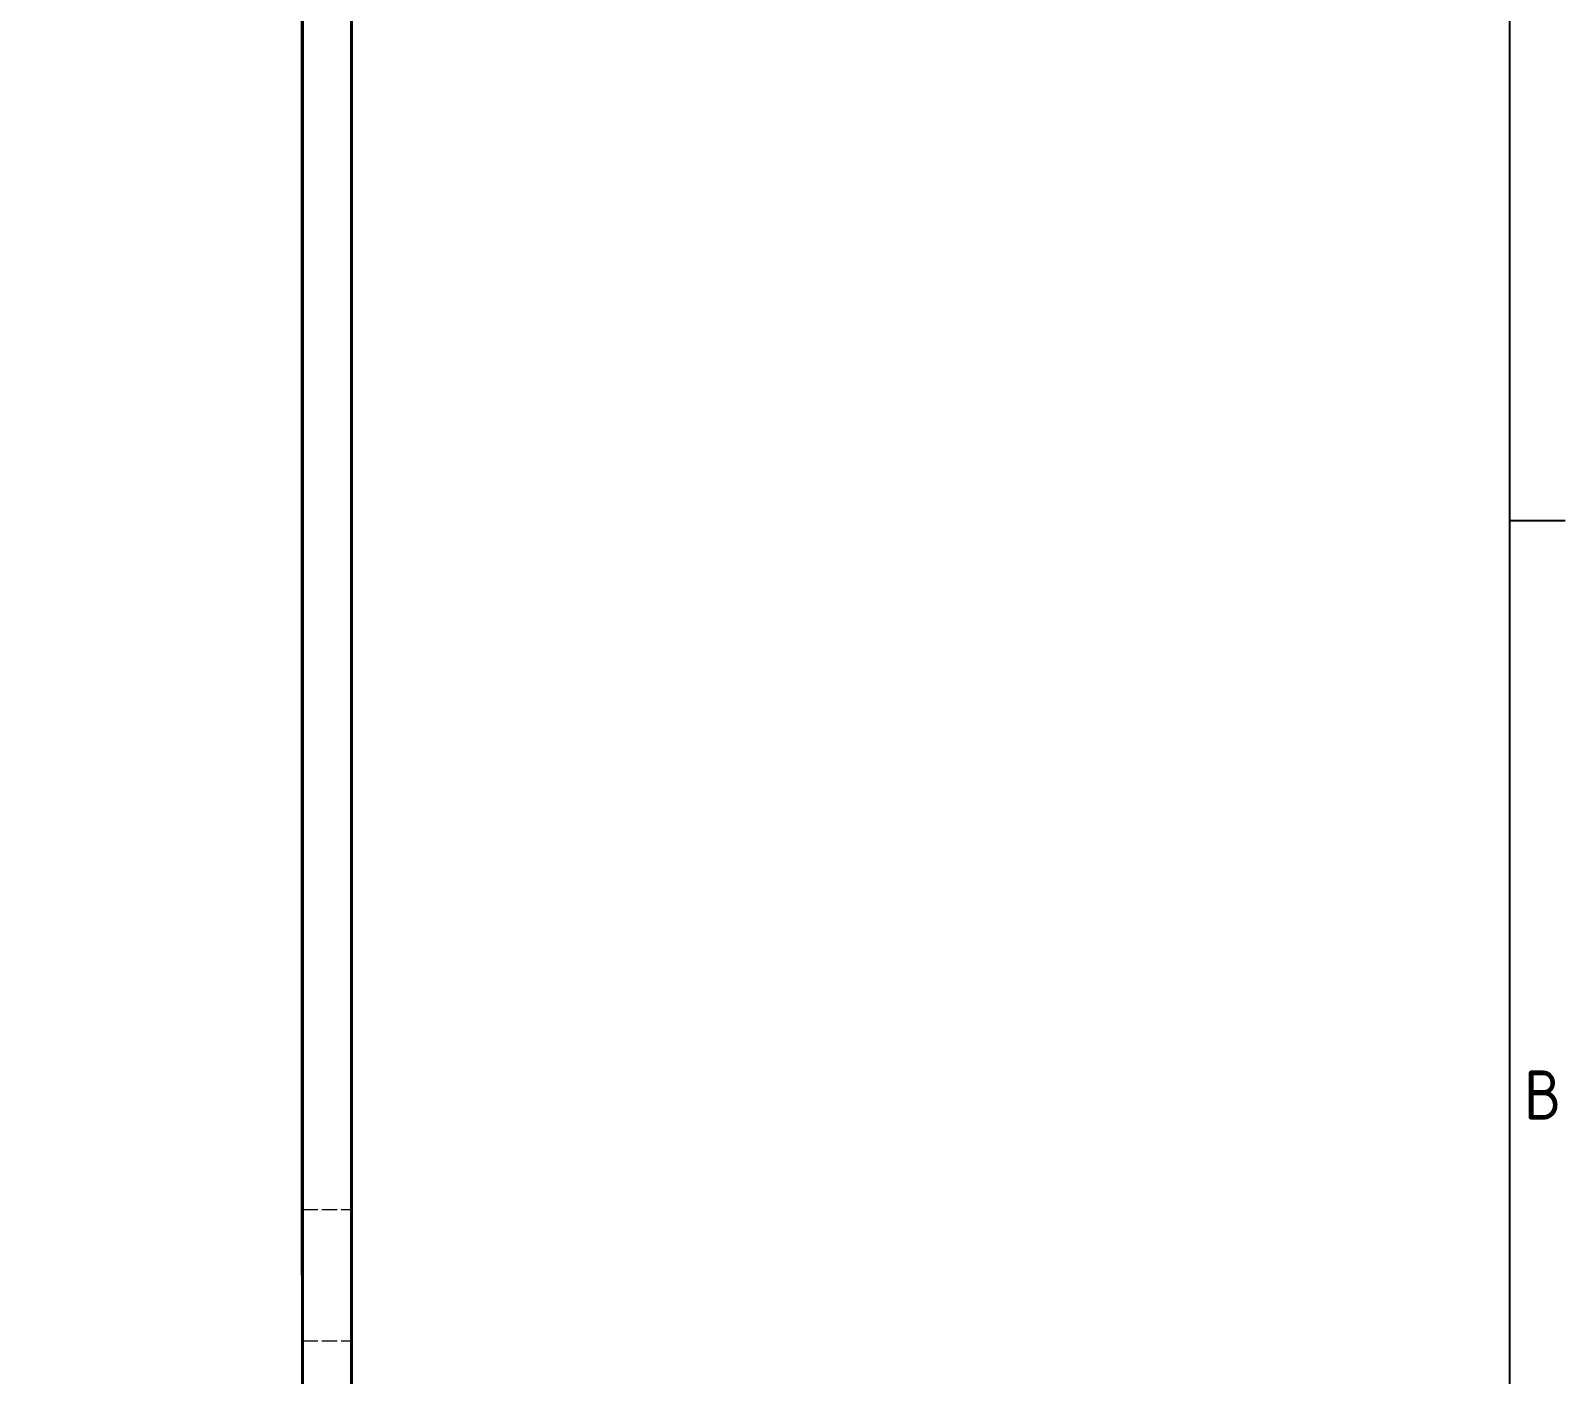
# Model space of a CAD drawing. Header units: millimetres. Extents: x 0 to 297, y 0 to 210.
# Drawn here: x 246.91 to 293.7, y 43.97 to 84.94 of the extents above; entities that cross this region are included whole.
import ezdxf

# ---------------------------------------------------------------- set-up
doc = ezdxf.new("R2010")
doc.units = ezdxf.units.MM
doc.header["$LTSCALE"] = 0.5
doc.linetypes.add('DASHED', pattern=[0.2067, 0.1654, -0.0413])
doc.layers.get('0').update_dxf_attribs({"color": 3, "lineweight": 25})
for name, color, linetype, lineweight in [('가려진 것(ISO)', 2, 'DASHED', 18), ('가려진 좁은 것(ISO)', 2, 'DASHED', 18), ('가시적인 것(ISO)', 3, 'Continuous', 40), ('경계(ISO)', 7, 'Continuous', 25)]:
    doc.layers.add(name, color=color, linetype=linetype, lineweight=lineweight)
doc.styles.add('문자 텍스트_M2B', font='isocp.shx')

# ---------------------------------------------------------------- blocks, each defined once
blk = doc.blocks.new('경계 Default Border')
at = {"layer": '경계(ISO)'}
blk.add_line((584, 140), (587.4, 140), dxfattribs=at)
at = {"layer": '경계(ISO)', "flags": 128}
blk.add_lwpolyline([(10, 10), (10, 410), (584, 410), (584, 10), (10, 10)], dxfattribs=at)
at = {"layer": '경계(ISO)', "color": 2, "insert": (584.878, 103.471), "char_height": 3, "attachment_point": 7, "style": '문자 텍스트_M2B'}
blk.add_mtext('B', dxfattribs=at)

msp = doc.modelspace()

# ---------------------------------------------------------------- linework, layer by layer
at = {"layer": '가려진 것(ISO)', "ltscale": 0.037994}
for p, q in [((255.2035, 84.1881), (255.1935, 84.1881)), ((255.2035, 84.18), (255.1935, 84.18)), ((255.2035, 84.1355), (255.1935, 84.1355)), ((255.2035, 84.1111), (255.1935, 84.1111)), ((255.2035, 83.9653), (255.1935, 83.9653)), ((255.2035, 83.9004), (255.1935, 83.9004)), ((255.2035, 83.8923), (255.1935, 83.8923)), ((255.2035, 83.8802), (255.1935, 83.8802)), ((255.2035, 83.8498), (255.1935, 83.8498)), ((255.2035, 83.8397), (255.1935, 83.8397)), ((255.2035, 83.7951), (255.1935, 83.7951)), ((255.2035, 83.7748), (255.1935, 83.7748)), ((255.2035, 83.71), (255.1935, 83.71)), ((255.2035, 83.6168), (255.1935, 83.6168)), ((255.2035, 83.5641), (255.1935, 83.5641)), ((255.2035, 83.4851), (255.1935, 83.4851)), ((255.2035, 83.3332), (255.1935, 83.3332)), ((255.2035, 83.2278), (255.1935, 83.2278)), ((255.2035, 83.1549), (255.1935, 83.1549)), ((255.2035, 83.0718), (255.1935, 83.0718)), ((255.2035, 83.0394), (255.1935, 83.0394)), ((255.2035, 82.8936), (255.1935, 82.8936)), ((255.2035, 82.8591), (255.1935, 82.8591)), ((255.2035, 82.851), (255.1935, 82.851)), ((255.2035, 82.6869), (255.1935, 82.6869)), ((255.2035, 82.618), (255.1935, 82.618)), ((255.2035, 82.6018), (255.1935, 82.6018)), ((255.2035, 82.3344), (255.1935, 82.3344)), ((255.2035, 82.1966), (255.1935, 82.1966)), ((255.2035, 82.1399), (255.1935, 82.1399)), ((255.2035, 82.0629), (255.1935, 82.0629)), ((255.2035, 82.0386), (255.1935, 82.0386)), ((255.2035, 82.0123), (255.1935, 82.0123)), ((255.2035, 81.9556), (255.1935, 81.9556)), ((255.2035, 81.9373), (255.1935, 81.9373)), ((255.2035, 81.9312), (255.1935, 81.9312)), ((255.2035, 81.8907), (255.1935, 81.8907)), ((255.2035, 81.8745), (255.1935, 81.8745)), ((255.2035, 81.8705), (255.1935, 81.8705)), ((255.2035, 81.8016), (255.1935, 81.8016)), ((255.2035, 81.7205), (255.1935, 81.7205)), ((255.2035, 81.6881), (255.1935, 81.6881)), ((255.2035, 81.6355), (255.1935, 81.6355)), ((255.2035, 81.5868), (255.1935, 81.5868)), ((255.2035, 81.5828), (255.1935, 81.5828)), ((255.2035, 81.4085), (255.1935, 81.4085)), ((255.2035, 81.3883), (255.1935, 81.3883)), ((255.2035, 81.3113), (255.1935, 81.3113)), ((255.2035, 81.2627), (255.1935, 81.2627)), ((255.2035, 81.0601), (255.1935, 81.0601)), ((255.2035, 80.9791), (255.1935, 80.9791)), ((255.1935, 80.2881), (255.1835, 80.2881)), ((255.1935, 80.2381), (255.1835, 80.2381)), ((255.1935, 79.7381), (255.1835, 79.7381)), ((255.1935, 79.6881), (255.1835, 79.6881)), ((255.2035, 78.4381), (255.1935, 78.4381)), ((255.2035, 78.3936), (255.1935, 78.3936)), ((255.2035, 78.3692), (255.1935, 78.3692)), ((255.2035, 78.2234), (255.1935, 78.2234)), ((255.2035, 78.1504), (255.1935, 78.1504)), ((255.2035, 78.1059), (255.1935, 78.1059)), ((255.2035, 78.0978), (255.1935, 78.0978)), ((255.2035, 78.0532), (255.1935, 78.0532)), ((255.2035, 78.0471), (255.1935, 78.0471)), ((255.2035, 78.0329), (255.1935, 78.0329)), ((255.2035, 77.8222), (255.1935, 77.8222)), ((255.2035, 77.413), (255.1935, 77.413)), ((255.2035, 77.3927), (255.1935, 77.3927)), ((255.2035, 77.1517), (255.1935, 77.1517)), ((255.2035, 77.1172), (255.1935, 77.1172)), ((255.2035, 77.097), (255.1935, 77.097)), ((255.2035, 77.0017), (255.1935, 77.0017)), ((255.2035, 76.9881), (255.1935, 76.9881)), ((255.2035, 76.8761), (255.1935, 76.8761)), ((255.2035, 76.8599), (255.1935, 76.8599)), ((255.2035, 76.6842), (255.1935, 76.6842)), ((255.2035, 76.5925), (255.1935, 76.5925)), ((255.2035, 76.5824), (255.1935, 76.5824)), ((255.2035, 76.398), (255.1935, 76.398)), ((255.2035, 76.3474), (255.1935, 76.3474)), ((255.2035, 76.2137), (255.1935, 76.2137)), ((255.2035, 76.1893), (255.1935, 76.1893)), ((255.2035, 76.1812), (255.1935, 76.1812)), ((255.2035, 76.1326), (255.1935, 76.1326)), ((255.2035, 76.0941), (255.1935, 76.0941)), ((255.2035, 76.0597), (255.1935, 76.0597)), ((255.2035, 75.8936), (255.1935, 75.8936)), ((255.2035, 75.8449), (255.1935, 75.8449)), ((255.1935, 74.2881), (255.1835, 74.2881)), ((255.1935, 74.2381), (255.1835, 74.2381)), ((255.1935, 73.9881), (255.1835, 73.9881)), ((255.2035, 68.9804), (255.1935, 68.9804)), ((255.2035, 68.9099), (255.1935, 68.9099)), ((255.2035, 68.9002), (255.1935, 68.9002)), ((255.2035, 68.8662), (255.1935, 68.8662)), ((255.2035, 68.8564), (255.1935, 68.8564)), ((255.2035, 68.8467), (255.1935, 68.8467)), ((255.2035, 68.73), (255.1935, 68.73)), ((255.2035, 68.6425), (255.1935, 68.6425)), ((255.2035, 68.5647), (255.1935, 68.5647)), ((255.2035, 68.5623), (255.1935, 68.5623)), ((255.2035, 68.555), (255.1935, 68.555)), ((255.2035, 68.5015), (255.1935, 68.5015)), ((255.2035, 68.4942), (255.1935, 68.4942)), ((255.2035, 68.4918), (255.1935, 68.4918)), ((255.2035, 68.4723), (255.1935, 68.4723)), ((255.2035, 68.4383), (255.1935, 68.4383)), ((255.2035, 68.3021), (255.1935, 68.3021)), ((255.2035, 68.1636), (255.1935, 68.1636)), ((255.2035, 68.1611), (255.1935, 68.1611)), ((255.2035, 68.1514), (255.1935, 68.1514)), ((255.2035, 68.149), (255.1935, 68.149)), ((255.2035, 68.0979), (255.1935, 68.0979)), ((255.2035, 68.0858), (255.1935, 68.0858)), ((255.2035, 68.0493), (255.1935, 68.0493)), ((255.2035, 68.008), (255.1935, 68.008)), ((255.2035, 68.0031), (255.1935, 68.0031)), ((255.2035, 67.9958), (255.1935, 67.9958)), ((255.2035, 67.9885), (255.1935, 67.9885)), ((255.2035, 67.9764), (255.1935, 67.9764)), ((255.2035, 67.8621), (255.1935, 67.8621)), ((255.2035, 67.85), (255.1935, 67.85)), ((255.2035, 67.8354), (255.1935, 67.8354)), ((255.2035, 67.8329), (255.1935, 67.8329)), ((255.2035, 67.8208), (255.1935, 67.8208)), ((255.2035, 67.8184), (255.1935, 67.8184)), ((255.2035, 67.8159), (255.1935, 67.8159)), ((255.2035, 67.8135), (255.1935, 67.8135)), ((255.2035, 67.8013), (255.1935, 67.8013)), ((255.2035, 67.7722), (255.1935, 67.7722)), ((255.2035, 67.7624), (255.1935, 67.7624)), ((255.2035, 67.7284), (255.1935, 67.7284)), ((255.2035, 67.7235), (255.1935, 67.7235)), ((255.2035, 67.7114), (255.1935, 67.7114)), ((255.2035, 67.709), (255.1935, 67.709)), ((255.2035, 67.6944), (255.1935, 67.6944)), ((255.2035, 67.6919), (255.1935, 67.6919)), ((255.2035, 67.6701), (255.1935, 67.6701)), ((255.2035, 67.6628), (255.1935, 67.6628)), ((255.2035, 67.6336), (255.1935, 67.6336)), ((255.2035, 67.5825), (255.1935, 67.5825)), ((255.2035, 67.5509), (255.1935, 67.5509)), ((255.2035, 67.5461), (255.1935, 67.5461)), ((255.2035, 67.5218), (255.1935, 67.5218)), ((255.2035, 67.5072), (255.1935, 67.5072)), ((255.2035, 67.4658), (255.1935, 67.4658)), ((255.2035, 67.444), (255.1935, 67.444)), ((255.2035, 67.3735), (255.1935, 67.3735)), ((255.2035, 67.3564), (255.1935, 67.3564)), ((255.2035, 67.3419), (255.1935, 67.3419)), ((255.2035, 67.3273), (255.1935, 67.3273)), ((255.2035, 67.3151), (255.1935, 67.3151)), ((255.2035, 67.3005), (255.1935, 67.3005)), ((255.2035, 67.2422), (255.1935, 67.2422)), ((255.2035, 67.2349), (255.1935, 67.2349)), ((255.2035, 67.2227), (255.1935, 67.2227)), ((255.2035, 67.1522), (255.1935, 67.1522)), ((255.2035, 67.0453), (255.1935, 67.0453)), ((255.2035, 67.0404), (255.1935, 67.0404)), ((255.2035, 67.0258), (255.1935, 67.0258)), ((255.2035, 67.0064), (255.1935, 67.0064)), ((255.2035, 66.9772), (255.1935, 66.9772)), ((255.2035, 66.9334), (255.1935, 66.9334)), ((255.2035, 66.7632), (255.1935, 66.7632)), ((255.2035, 66.6952), (255.1935, 66.6952)), ((255.2035, 66.6855), (255.1935, 66.6855)), ((255.2035, 66.4569), (255.1935, 66.4569)), ((255.2035, 66.4326), (255.1935, 66.4326)), ((255.2035, 66.4205), (255.1935, 66.4205)), ((255.2035, 66.4156), (255.1935, 66.4156)), ((255.2035, 66.4083), (255.1935, 66.4083)), ((255.2035, 66.401), (255.1935, 66.401)), ((255.2035, 66.3986), (255.1935, 66.3986)), ((255.2035, 66.3937), (255.1935, 66.3937)), ((255.2035, 66.3791), (255.1935, 66.3791)), ((255.2035, 66.3135), (255.1935, 66.3135)), ((255.2035, 66.2722), (255.1935, 66.2722)), ((255.2035, 66.2673), (255.1935, 66.2673)), ((255.2035, 66.2357), (255.1935, 66.2357)), ((255.2035, 66.2308), (255.1935, 66.2308)), ((255.2035, 66.226), (255.1935, 66.226)), ((255.2035, 66.2187), (255.1935, 66.2187)), ((255.2035, 66.2017), (255.1935, 66.2017)), ((255.2035, 66.1944), (255.1935, 66.1944)), ((255.2035, 66.153), (255.1935, 66.153)), ((255.2035, 66.1457), (255.1935, 66.1457)), ((255.2035, 66.1433), (255.1935, 66.1433)), ((255.2035, 66.1336), (255.1935, 66.1336)), ((255.2035, 66.1312), (255.1935, 66.1312)), ((255.2035, 66.1287), (255.1935, 66.1287)), ((255.2035, 66.1263), (255.1935, 66.1263)), ((255.2035, 66.1117), (255.1935, 66.1117)), ((255.2035, 66.1093), (255.1935, 66.1093)), ((255.2035, 66.0947), (255.1935, 66.0947)), ((255.2035, 66.085), (255.1935, 66.085)), ((255.2035, 66.0752), (255.1935, 66.0752)), ((255.2035, 66.0461), (255.1935, 66.0461)), ((255.2035, 65.9974), (255.1935, 65.9974)), ((255.2035, 65.9853), (255.1935, 65.9853)), ((255.2035, 65.9829), (255.1935, 65.9829)), ((255.2035, 65.9731), (255.1935, 65.9731)), ((255.2035, 65.961), (255.1935, 65.961)), ((255.2035, 65.9585), (255.1935, 65.9585)), ((255.2035, 65.9537), (255.1935, 65.9537)), ((255.2035, 65.8929), (255.1935, 65.8929)), ((255.2035, 65.8856), (255.1935, 65.8856)), ((255.2035, 65.854), (255.1935, 65.854)), ((255.2035, 65.8467), (255.1935, 65.8467)), ((255.2035, 65.803), (255.1935, 65.803)), ((255.2035, 65.7957), (255.1935, 65.7957)), ((255.2035, 65.7932), (255.1935, 65.7932)), ((255.2035, 65.7884), (255.1935, 65.7884)), ((255.2035, 65.7835), (255.1935, 65.7835)), ((255.2035, 65.5112), (255.1935, 65.5112)), ((255.2035, 65.4869), (255.1935, 65.4869)), ((255.2035, 65.3945), (255.1935, 65.3945)), ((255.2035, 65.3362), (255.1935, 65.3362)), ((255.2035, 65.1004), (255.1935, 65.1004)), ((255.2035, 65.0931), (255.1935, 65.0931)), ((255.2035, 65.0177), (255.1935, 65.0177)), ((255.2035, 64.9958), (255.1935, 64.9958)), ((255.2035, 62.9881), (255.1935, 62.9881)), ((255.2035, 62.9833), (255.1935, 62.9833)), ((255.2035, 62.9808), (255.1935, 62.9808)), ((255.2035, 62.976), (255.1935, 62.976)), ((255.2035, 62.9346), (255.1935, 62.9346)), ((255.2035, 62.9298), (255.1935, 62.9298)), ((255.2035, 62.9201), (255.1935, 62.9201)), ((255.2035, 62.8034), (255.1935, 62.8034)), ((255.2035, 62.7985), (255.1935, 62.7985)), ((255.2035, 62.6915), (255.1935, 62.6915)), ((255.2035, 62.6478), (255.1935, 62.6478)), ((255.2035, 62.6356), (255.1935, 62.6356)), ((255.2035, 62.6283), (255.1935, 62.6283)), ((255.2035, 62.5675), (255.1935, 62.5675)), ((255.2035, 62.5651), (255.1935, 62.5651)), ((255.2035, 62.5481), (255.1935, 62.5481)), ((255.2035, 62.5432), (255.1935, 62.5432)), ((255.2035, 62.5408), (255.1935, 62.5408)), ((255.2035, 62.5116), (255.1935, 62.5116)), ((255.2035, 62.446), (255.1935, 62.446)), ((255.2035, 62.3755), (255.1935, 62.3755)), ((255.2035, 62.3731), (255.1935, 62.3731)), ((255.2035, 62.2369), (255.1935, 62.2369)), ((255.2035, 62.1713), (255.1935, 62.1713)), ((255.2035, 61.8358), (255.1935, 61.8358)), ((255.2035, 61.8066), (255.1935, 61.8066)), ((255.2035, 61.7847), (255.1935, 61.7847)), ((255.2035, 61.7677), (255.1935, 61.7677)), ((255.2035, 61.7434), (255.1935, 61.7434)), ((255.2035, 61.741), (255.1935, 61.741)), ((255.2035, 61.7191), (255.1935, 61.7191)), ((255.2035, 61.7142), (255.1935, 61.7142)), ((255.2035, 61.6267), (255.1935, 61.6267)), ((255.2035, 61.6194), (255.1935, 61.6194)), ((255.2035, 61.5878), (255.1935, 61.5878)), ((255.2035, 61.5586), (255.1935, 61.5586)), ((255.2035, 61.5343), (255.1935, 61.5343)), ((255.2035, 61.5222), (255.1935, 61.5222)), ((255.2035, 61.5173), (255.1935, 61.5173)), ((255.2035, 61.5051), (255.1935, 61.5051)), ((255.2035, 61.5027), (255.1935, 61.5027)), ((255.2035, 61.4468), (255.1935, 61.4468)), ((255.2035, 61.4395), (255.1935, 61.4395)), ((255.2035, 61.4152), (255.1935, 61.4152)), ((255.2035, 61.3885), (255.1935, 61.3885)), ((255.2035, 61.3812), (255.1935, 61.3812)), ((255.2035, 61.3739), (255.1935, 61.3739)), ((255.2035, 61.3374), (255.1935, 61.3374)), ((255.2035, 61.3082), (255.1935, 61.3082)), ((255.2035, 61.2742), (255.1935, 61.2742)), ((255.2035, 61.2329), (255.1935, 61.2329)), ((255.2035, 61.1186), (255.1935, 61.1186)), ((255.2035, 61.0991), (255.1935, 61.0991)), ((255.2035, 61.0505), (255.1935, 61.0505)), ((255.2035, 60.9508), (255.1935, 60.9508)), ((255.2035, 60.7588), (255.1935, 60.7588)), ((255.2035, 60.506), (255.1935, 60.506)), ((255.2035, 60.4938), (255.1935, 60.4938)), ((255.2035, 60.4671), (255.1935, 60.4671)), ((255.2035, 60.4525), (255.1935, 60.4525)), ((255.2035, 60.3868), (255.1935, 60.3868)), ((255.2035, 60.3722), (255.1935, 60.3722)), ((255.2035, 60.3455), (255.1935, 60.3455)), ((255.2035, 60.292), (255.1935, 60.292)), ((255.2035, 60.275), (255.1935, 60.275)), ((255.2035, 60.2677), (255.1935, 60.2677)), ((255.2035, 60.2264), (255.1935, 60.2264)), ((255.2035, 60.2045), (255.1935, 60.2045)), ((255.2035, 60.1899), (255.1935, 60.1899)), ((255.2035, 60.185), (255.1935, 60.185)), ((255.2035, 60.0416), (255.1935, 60.0416)), ((255.2035, 60.027), (255.1935, 60.027)), ((255.1935, 59.9279), (255.2035, 59.9279)), ((255.2035, 59.9201), (255.1935, 59.9201)), ((255.2035, 59.8568), (255.1935, 59.8568)), ((255.2035, 59.852), (255.1935, 59.852)), ((255.2035, 57.9881), (255.1935, 57.9881)), ((255.2035, 57.9176), (255.1935, 57.9176)), ((255.2035, 57.9079), (255.1935, 57.9079)), ((255.2035, 57.8544), (255.1935, 57.8544)), ((255.2035, 57.7523), (255.1935, 57.7523)), ((255.2035, 57.6502), (255.1935, 57.6502)), ((255.2035, 57.5724), (255.1935, 57.5724)), ((255.2035, 57.5627), (255.1935, 57.5627)), ((255.2035, 57.5092), (255.1935, 57.5092)), ((255.2035, 57.4995), (255.1935, 57.4995)), ((255.2035, 57.446), (255.1935, 57.446)), ((255.2035, 57.4387), (255.1935, 57.4387)), ((255.2035, 57.1688), (255.1935, 57.1688)), ((255.2035, 57.1591), (255.1935, 57.1591)), ((255.2035, 57.1567), (255.1935, 57.1567)), ((255.2035, 57.1056), (255.1935, 57.1056)), ((255.2035, 57.0935), (255.1935, 57.0935)), ((255.2035, 56.9962), (255.1935, 56.9962)), ((255.2035, 56.9841), (255.1935, 56.9841)), ((255.2035, 56.8698), (255.1935, 56.8698)), ((255.2035, 56.8577), (255.1935, 56.8577)), ((255.2035, 56.8431), (255.1935, 56.8431)), ((255.2035, 56.8406), (255.1935, 56.8406)), ((255.2035, 56.8261), (255.1935, 56.8261)), ((255.2035, 56.809), (255.1935, 56.809)), ((255.2035, 56.792), (255.1935, 56.792)), ((255.2035, 56.7701), (255.1935, 56.7701)), ((255.2035, 56.7167), (255.1935, 56.7167)), ((255.2035, 56.6996), (255.1935, 56.6996)), ((255.2035, 56.6778), (255.1935, 56.6778)), ((255.2035, 56.5902), (255.1935, 56.5902)), ((255.2035, 56.5586), (255.1935, 56.5586)), ((255.2035, 56.5538), (255.1935, 56.5538)), ((255.2035, 56.5319), (255.1935, 56.5319)), ((255.2035, 56.4517), (255.1935, 56.4517)), ((255.2035, 56.3641), (255.1935, 56.3641)), ((255.2035, 56.3228), (255.1935, 56.3228)), ((255.2035, 56.3131), (255.1935, 56.3131)), ((255.2035, 56.2304), (255.1935, 56.2304)), ((255.2035, 56.1842), (255.1935, 56.1842)), ((255.2035, 56.1648), (255.1935, 56.1648)), ((255.2035, 56.1551), (255.1935, 56.1551)), ((255.2035, 56.0335), (255.1935, 56.0335)), ((255.2035, 56.0141), (255.1935, 56.0141)), ((255.2035, 55.9727), (255.1935, 55.9727)), ((255.2035, 55.9411), (255.1935, 55.9411)), ((255.2035, 55.7953), (255.1935, 55.7953)), ((255.2035, 55.7709), (255.1935, 55.7709)), ((255.2035, 55.6932), (255.1935, 55.6932)), ((255.2035, 55.681), (255.1935, 55.681)), ((255.2035, 55.4282), (255.1935, 55.4282)), ((255.2035, 55.416), (255.1935, 55.416)), ((255.2035, 55.4063), (255.1935, 55.4063)), ((255.2035, 55.3625), (255.1935, 55.3625)), ((255.2035, 55.2823), (255.1935, 55.2823)), ((255.2035, 55.275), (255.1935, 55.275)), ((255.2035, 55.2385), (255.1935, 55.2385)), ((255.2035, 55.2337), (255.1935, 55.2337)), ((255.2035, 55.2142), (255.1935, 55.2142)), ((255.2035, 55.2094), (255.1935, 55.2094)), ((255.2035, 55.151), (255.1935, 55.151)), ((255.2035, 55.1413), (255.1935, 55.1413)), ((255.2035, 55.1364), (255.1935, 55.1364)), ((255.2035, 55.134), (255.1935, 55.134)), ((255.2035, 55.1194), (255.1935, 55.1194)), ((255.2035, 55.117), (255.1935, 55.117)), ((255.2035, 55.0538), (255.1935, 55.0538)), ((255.2035, 55.0051), (255.1935, 55.0051)), ((255.2035, 54.993), (255.1935, 54.993)), ((255.2035, 54.9906), (255.1935, 54.9906)), ((255.2035, 54.9808), (255.1935, 54.9808)), ((255.2035, 54.9687), (255.1935, 54.9687)), ((255.2035, 54.8739), (255.1935, 54.8739)), ((255.2035, 54.8617), (255.1935, 54.8617)), ((255.2035, 54.8544), (255.1935, 54.8544)), ((255.2035, 54.8107), (255.1935, 54.8107)), ((255.2035, 54.8034), (255.1935, 54.8034)), ((255.2035, 54.8009), (255.1935, 54.8009)), ((255.2035, 54.7961), (255.1935, 54.7961)), ((255.2035, 54.7912), (255.1935, 54.7912)), ((255.2035, 54.0254), (255.1935, 54.0254)), ((255.1935, 52.9042), (255.1835, 52.9042)), ((255.1935, 47.9881), (255.1835, 47.9881))]:
    msp.add_line(p, q, dxfattribs=at)
at = {"layer": '가려진 것(ISO)', "ltscale": 2.968116}
msp.add_line((255.2035, 84.1881), (255.2035, 83.6168), dxfattribs=at)
at = {"layer": '가려진 것(ISO)', "ltscale": 6.328309}
msp.add_line((255.2035, 83.5641), (255.2035, 81.9029), dxfattribs=at)
at = {"layer": '가려진 것(ISO)', "ltscale": 1.126665}
for p, q in [((255.2035, 78.3936), (255.2035, 78.0978)), ((255.2035, 77.413), (255.2035, 77.1172)), ((255.2035, 76.1893), (255.2035, 75.8936))]:
    msp.add_line(p, q, dxfattribs=at)
at = {"layer": '가려진 것(ISO)', "ltscale": 2.608439}
msp.add_line((255.2035, 78.0978), (255.2035, 77.413), dxfattribs=at)
at = {"layer": '가려진 것(ISO)', "ltscale": 0.491663}
msp.add_line((255.2035, 77.1172), (255.2035, 76.9881), dxfattribs=at)
at = {"layer": '가려진 것(ISO)', "ltscale": 1.157536}
msp.add_line((255.2035, 76.9881), (255.2035, 76.6842), dxfattribs=at)
at = {"layer": '가려진 것(ISO)', "ltscale": 1.885149}
msp.add_line((255.2035, 76.6842), (255.2035, 76.1893), dxfattribs=at)
at = {"layer": '가려진 것(ISO)', "ltscale": 0.268471}
msp.add_line((255.2035, 68.9804), (255.2035, 68.9099), dxfattribs=at)
at = {"layer": '가려진 것(ISO)', "ltscale": 15.239217}
msp.add_line((255.2035, 68.8467), (255.2035, 65.8467), dxfattribs=at)
at = {"layer": '가려진 것(ISO)', "ltscale": 2.807745}
msp.add_line((255.2035, 65.7835), (255.2035, 65.1004), dxfattribs=at)
at = {"layer": '가려진 것(ISO)', "ltscale": 1.472413}
msp.add_line((255.2035, 62.9346), (255.2035, 62.5481), dxfattribs=at)
at = {"layer": '가려진 것(ISO)', "ltscale": 3.361674}
msp.add_line((255.2035, 57.9881), (255.2035, 57.1056), dxfattribs=at)
at = {"layer": '가려진 것(ISO)', "ltscale": 1.500196}
msp.add_line((255.2035, 57.0935), (255.2035, 56.6996), dxfattribs=at)
at = {"layer": '가려진 것(ISO)', "ltscale": 6.084434}
msp.add_line((255.2035, 56.4517), (255.2035, 54.8544), dxfattribs=at)
at = {"layer": '가려진 것(ISO)', "ltscale": 2.917142}
msp.add_line((255.2035, 54.7912), (255.2035, 54.0254), dxfattribs=at)
at = {"layer": '가려진 것(ISO)', "ltscale": 5.71399}
for p, q in [((255.1935, 48.9881), (256.6935, 48.9881)), ((255.1935, 44.9881), (256.6935, 44.9881))]:
    msp.add_line(p, q, dxfattribs=at)
at = {"layer": '가려진 것(ISO)', "ltscale": 1.181038}
msp.add_open_spline([(255.2035, 83.6168), (255.2035, 83.6073), (255.2035, 83.5931), (255.2035, 83.5768), (255.2035, 83.5707), (255.2035, 83.5641)], degree=3, knots=[-0.033943359, -0.033943359, -0.033943359, -0.033943359, -0.023533424, -0.023533424, -0.018087602, -0.018087602, -0.018087602, -0.018087602], dxfattribs=at)
at = {"layer": '가려진 것(ISO)', "ltscale": 5.489204}
msp.add_open_spline([(255.2035, 81.9029), (255.2035, 81.8037), (255.2035, 81.7017), (255.2035, 81.5223), (255.2035, 81.4408), (255.2035, 81.2764), (255.2035, 81.216), (255.2035, 81.1139), (255.2035, 81.0708), (255.2035, 80.9946), (255.2035, 80.9853), (255.2035, 80.9791)], degree=3, knots=[-0.11871198, -0.11871198, -0.11871198, -0.11871198, -0.09975892, -0.09975892, -0.08389659, -0.08389659, -0.06504726, -0.06504726, -0.03911237, -0.03911237, 0, 0, 0, 0], dxfattribs=at)
at = {"layer": '가려진 것(ISO)', "ltscale": 1.443458}
msp.add_open_spline([(255.2035, 78.4381), (255.2035, 78.4335), (255.2035, 78.4267), (255.2035, 78.4129), (255.2035, 78.4042), (255.2035, 78.3936)], degree=3, knots=[-0.035724016, -0.035724016, -0.035724016, -0.035724016, -0.022688667, -0.022688667, -0.009190628, -0.009190628, -0.009190628, -0.009190628], dxfattribs=at)
at = {"layer": '가려진 것(ISO)', "ltscale": 1.443234}
msp.add_open_spline([(255.2035, 75.8935), (255.2035, 75.8819), (255.2035, 75.8715), (255.2035, 75.8491), (255.2035, 75.8466), (255.2035, 75.8449)], degree=3, knots=[-0.037069009, -0.037069009, -0.037069009, -0.037069009, -0.023235848, -0.023235848, 0, 0, 0, 0], dxfattribs=at)
at = {"layer": '가려진 것(ISO)', "ltscale": 1.602339}
msp.add_open_spline([(255.2035, 68.9099), (255.2035, 68.9059), (255.2035, 68.8998), (255.2035, 68.8681), (255.2035, 68.8582), (255.2035, 68.8467)], degree=3, knots=[-0.104477727, -0.104477727, -0.104477727, -0.104477727, -0.073644209, -0.073644209, -0.062584458, -0.062584458, -0.062584458, -0.062584458], dxfattribs=at)
at = {"layer": '가려진 것(ISO)', "ltscale": 1.606604}
msp.add_open_spline([(255.2035, 65.8467), (255.2035, 65.8028), (255.2035, 65.7912), (255.2035, 65.7835)], degree=3, dxfattribs=at)
at = {"layer": '가려진 것(ISO)', "ltscale": 2.011236}
msp.add_open_spline([(255.2035, 65.1004), (255.2035, 65.0875), (255.2035, 65.076), (255.2035, 65.0138), (255.2035, 65.003), (255.2035, 64.9958)], degree=3, knots=[-0.05251092, -0.05251092, -0.05251092, -0.05251092, -0.04385366, -0.04385366, 0, 0, 0, 0], dxfattribs=at)
at = {"layer": '가려진 것(ISO)', "ltscale": 0.433841}
msp.add_open_spline([(255.2035, 62.9881), (255.2035, 62.9875), (255.2035, 62.9866), (255.2035, 62.9833)], degree=3, dxfattribs=at)
at = {"layer": '가려진 것(ISO)', "ltscale": 0.34801}
msp.add_open_spline([(255.2035, 62.9833), (255.2035, 62.9829), (255.2035, 62.9824), (255.2035, 62.9808)], degree=3, dxfattribs=at)
at = {"layer": '가려진 것(ISO)', "ltscale": 0.388305}
msp.add_open_spline([(255.2035, 62.9808), (255.2035, 62.9802), (255.2035, 62.9793), (255.2035, 62.976)], degree=3, dxfattribs=at)
at = {"layer": '가려진 것(ISO)', "ltscale": 1.24702}
msp.add_open_spline([(255.2035, 62.976), (255.2035, 62.9735), (255.2035, 62.9699), (255.2035, 62.9605), (255.2035, 62.9508), (255.2035, 62.9346)], degree=3, knots=[-0.024066453, -0.024066453, -0.024066453, -0.024066453, -0.014793329, -0.014793329, 0, 0, 0, 0], dxfattribs=at)
at = {"layer": '가려진 것(ISO)', "ltscale": 3.328614}
msp.add_open_spline([(255.2035, 62.5481), (255.2035, 62.5178), (255.2035, 62.4793), (255.2035, 62.34), (255.2035, 62.2349), (255.2035, 62.0562), (255.2035, 61.9467), (255.2035, 61.8358)], degree=3, knots=[-0.092190836, -0.092190836, -0.092190836, -0.092190836, -0.079394737, -0.079394737, -0.053757808, -0.053757808, -0.020761002, -0.020761002, -0.020761002, -0.020761002], dxfattribs=at)
at = {"layer": '가려진 것(ISO)', "ltscale": 2.268107}
msp.add_open_spline([(255.2035, 61.8358), (255.2035, 61.8262), (255.2035, 61.8117), (255.2035, 61.7738), (255.2035, 61.7191), (255.2035, 61.6583)], degree=3, knots=[-0.041888203, -0.041888203, -0.041888203, -0.041888203, -0.029512108, -0.029512108, 0, 0, 0, 0], dxfattribs=at)
at = {"layer": '가려진 것(ISO)', "ltscale": 3.259517}
msp.add_open_spline([(255.2035, 61.6583), (255.2035, 61.6173), (255.2035, 61.5704), (255.2035, 61.4509), (255.2035, 61.3874), (255.2035, 61.2006), (255.2035, 61.0449), (255.2035, 60.8925)], degree=3, knots=[-0.071936696, -0.071936696, -0.071936696, -0.071936696, -0.060294982, -0.060294982, -0.045717241, -0.045717241, 0, 0, 0, 0], dxfattribs=at)
at = {"layer": '가려진 것(ISO)', "ltscale": 3.116183}
msp.add_open_spline([(255.2035, 60.8925), (255.2035, 60.6895), (255.2035, 60.5361), (255.2035, 60.3161), (255.2035, 60.2205), (255.2035, 60.1389)], degree=3, knots=[-0.071596372, -0.071596372, -0.071596372, -0.071596372, -0.033378782, -0.033378782, 0, 0, 0, 0], dxfattribs=at)
at = {"layer": '가려진 것(ISO)', "ltscale": 2.735698}
msp.add_open_spline([(255.2035, 60.1389), (255.2035, 60.091), (255.2035, 60.0475), (255.2035, 59.9616), (255.2035, 59.9342), (255.2035, 59.8755), (255.2035, 59.8643), (255.2035, 59.8568)], degree=3, knots=[-0.055401332, -0.055401332, -0.055401332, -0.055401332, -0.045920819, -0.045920819, -0.03388932, -0.03388932, 0, 0, 0, 0], dxfattribs=at)
at = {"layer": '가려진 것(ISO)', "ltscale": 0.406246}
msp.add_open_spline([(255.2035, 59.8568), (255.2035, 59.8536), (255.2035, 59.8526), (255.2035, 59.852)], degree=3, dxfattribs=at)
at = {"layer": '가려진 것(ISO)', "ltscale": 0.558828}
msp.add_open_spline([(255.2035, 57.1056), (255.2035, 57.1052), (255.2035, 57.1045), (255.2035, 57.1014), (255.2035, 57.0978), (255.2035, 57.0935)], degree=3, knots=[-0.010568719, -0.010568719, -0.010568719, -0.010568719, -0.006192832, -0.006192832, 0, 0, 0, 0], dxfattribs=at)
at = {"layer": '가려진 것(ISO)', "ltscale": 1.866581}
msp.add_open_spline([(255.2035, 56.6996), (255.2035, 56.6868), (255.2035, 56.6681), (255.2035, 56.6019), (255.2035, 56.5325), (255.2035, 56.4517)], degree=3, knots=[-0.046950263, -0.046950263, -0.046950263, -0.046950263, -0.03397152, -0.03397152, 0, 0, 0, 0], dxfattribs=at)
at = {"layer": '가려진 것(ISO)', "ltscale": 1.384071}
msp.add_open_spline([(255.2035, 54.8544), (255.2035, 54.8097), (255.2035, 54.7986), (255.2035, 54.7912)], degree=3, dxfattribs=at)
at = {"layer": '가려진 좁은 것(ISO)', "ltscale": 0.037994}
for p, q in [((255.2035, 83.8376), (255.1935, 83.8376)), ((255.2035, 83.6411), (255.1935, 83.6411)), ((255.2035, 83.3656), (255.1935, 83.3656)), ((255.2035, 82.8976), (255.1935, 82.8976)), ((255.2035, 82.8875), (255.1935, 82.8875)), ((255.2035, 82.8855), (255.1935, 82.8855)), ((255.2035, 82.6504), (255.1935, 82.6504)), ((255.2035, 82.6444), (255.1935, 82.6444)), ((255.2035, 81.9231), (255.1935, 81.9231)), ((255.2035, 81.913), (255.1935, 81.913)), ((255.2035, 81.9029), (255.1935, 81.9029)), ((255.2035, 81.7732), (255.1935, 81.7732)), ((255.2035, 81.6598), (255.1935, 81.6598)), ((255.2035, 78.195), (255.1935, 78.195)), ((255.2035, 78.0957), (255.1935, 78.0957)), ((255.2035, 77.956), (255.1935, 77.956)), ((255.2035, 77.1557), (255.1935, 77.1557)), ((255.2035, 77.1456), (255.1935, 77.1456)), ((255.2035, 77.1415), (255.1935, 77.1415)), ((255.2035, 76.1711), (255.1935, 76.1711)), ((255.2035, 75.9179), (255.1935, 75.9179)), ((255.2035, 68.8175), (255.1935, 68.8175)), ((255.2035, 68.6887), (255.1935, 68.6887)), ((255.2035, 68.5039), (255.1935, 68.5039)), ((255.2035, 68.4893), (255.1935, 68.4893)), ((255.2035, 68.4675), (255.1935, 68.4675)), ((255.2035, 68.4407), (255.1935, 68.4407)), ((255.2035, 68.414), (255.1935, 68.414)), ((255.2035, 68.3994), (255.1935, 68.3994)), ((255.2035, 68.2535), (255.1935, 68.2535)), ((255.2035, 68.0639), (255.1935, 68.0639)), ((255.2035, 68.0323), (255.1935, 68.0323)), ((255.2035, 68.0007), (255.1935, 68.0007)), ((255.2035, 67.9837), (255.1935, 67.9837)), ((255.2035, 67.9691), (255.1935, 67.9691)), ((255.2035, 67.9107), (255.1935, 67.9107)), ((255.2035, 67.8597), (255.1935, 67.8597)), ((255.2035, 67.8475), (255.1935, 67.8475)), ((255.2035, 67.8427), (255.1935, 67.8427)), ((255.2035, 67.7406), (255.1935, 67.7406)), ((255.2035, 67.7187), (255.1935, 67.7187)), ((255.2035, 67.6749), (255.1935, 67.6749)), ((255.2035, 67.6725), (255.1935, 67.6725)), ((255.2035, 67.6433), (255.1935, 67.6433)), ((255.2035, 67.5291), (255.1935, 67.5291)), ((255.2035, 67.5242), (255.1935, 67.5242)), ((255.2035, 67.5169), (255.1935, 67.5169)), ((255.2035, 67.4853), (255.1935, 67.4853)), ((255.2035, 67.4002), (255.1935, 67.4002)), ((255.2035, 67.3856), (255.1935, 67.3856)), ((255.2035, 67.3613), (255.1935, 67.3613)), ((255.2035, 67.3491), (255.1935, 67.3491)), ((255.2035, 67.3467), (255.1935, 67.3467)), ((255.2035, 67.3297), (255.1935, 67.3297)), ((255.2035, 67.3078), (255.1935, 67.3078)), ((255.2035, 67.1911), (255.1935, 67.1911)), ((255.2035, 67.1571), (255.1935, 67.1571)), ((255.2035, 67.1498), (255.1935, 67.1498)), ((255.2035, 67.1401), (255.1935, 67.1401)), ((255.2035, 67.1303), (255.1935, 67.1303)), ((255.2035, 67.0987), (255.1935, 67.0987)), ((255.2035, 67.0331), (255.1935, 67.0331)), ((255.2035, 67.0015), (255.1935, 67.0015)), ((255.2035, 66.9942), (255.1935, 66.9942)), ((255.2035, 66.9893), (255.1935, 66.9893)), ((255.2035, 66.9723), (255.1935, 66.9723)), ((255.2035, 66.9675), (255.1935, 66.9675)), ((255.2035, 66.9626), (255.1935, 66.9626)), ((255.2035, 66.9602), (255.1935, 66.9602)), ((255.2035, 66.9553), (255.1935, 66.9553)), ((255.2035, 66.8556), (255.1935, 66.8556)), ((255.2035, 66.8143), (255.1935, 66.8143)), ((255.2035, 66.8021), (255.1935, 66.8021)), ((255.2035, 66.7997), (255.1935, 66.7997)), ((255.2035, 66.6368), (255.1935, 66.6368)), ((255.2035, 66.525), (255.1935, 66.525)), ((255.2035, 66.4983), (255.1935, 66.4983)), ((255.2035, 66.4958), (255.1935, 66.4958)), ((255.2035, 66.4521), (255.1935, 66.4521)), ((255.2035, 66.4448), (255.1935, 66.4448)), ((255.2035, 66.3111), (255.1935, 66.3111)), ((255.2035, 66.1919), (255.1935, 66.1919)), ((255.2035, 66.1871), (255.1935, 66.1871)), ((255.2035, 66.1798), (255.1935, 66.1798)), ((255.2035, 66.1044), (255.1935, 66.1044)), ((255.2035, 66.0777), (255.1935, 66.0777)), ((255.2035, 65.9488), (255.1935, 65.9488)), ((255.2035, 65.8759), (255.1935, 65.8759)), ((255.2035, 65.8637), (255.1935, 65.8637)), ((255.2035, 65.8589), (255.1935, 65.8589)), ((255.2035, 62.8131), (255.1935, 62.8131)), ((255.2035, 62.5141), (255.1935, 62.5141)), ((255.2035, 62.4922), (255.1935, 62.4922)), ((255.2035, 62.3366), (255.1935, 62.3366)), ((255.2035, 62.3317), (255.1935, 62.3317)), ((255.2035, 62.2588), (255.1935, 62.2588)), ((255.2035, 62.2442), (255.1935, 62.2442)), ((255.2035, 62.2248), (255.1935, 62.2248)), ((255.2035, 62.2199), (255.1935, 62.2199)), ((255.2035, 62.2175), (255.1935, 62.2175)), ((255.2035, 62.198), (255.1935, 62.198)), ((255.2035, 62.1591), (255.1935, 62.1591)), ((255.2035, 62.1372), (255.1935, 62.1372)), ((255.2035, 61.6583), (255.1935, 61.6583)), ((255.2035, 61.5975), (255.1935, 61.5975)), ((255.2035, 61.4201), (255.1935, 61.4201)), ((255.2035, 61.4176), (255.1935, 61.4176)), ((255.2035, 61.3982), (255.1935, 61.3982)), ((255.2035, 61.3641), (255.1935, 61.3641)), ((255.2035, 61.2377), (255.1935, 61.2377)), ((255.2035, 61.1478), (255.1935, 61.1478)), ((255.2035, 61.0675), (255.1935, 61.0675)), ((255.2035, 61.0457), (255.1935, 61.0457)), ((255.2035, 60.8925), (255.1935, 60.8925)), ((255.2035, 60.8755), (255.1935, 60.8755)), ((255.2035, 60.8731), (255.1935, 60.8731)), ((255.2035, 60.839), (255.1935, 60.839)), ((255.2035, 60.8098), (255.1935, 60.8098)), ((255.2035, 60.7782), (255.1935, 60.7782)), ((255.2035, 60.7564), (255.1935, 60.7564)), ((255.2035, 60.7491), (255.1935, 60.7491)), ((255.2035, 60.7175), (255.1935, 60.7175)), ((255.2035, 60.5132), (255.1935, 60.5132)), ((255.2035, 60.3552), (255.1935, 60.3552)), ((255.2035, 60.151), (255.1935, 60.151)), ((255.2035, 60.1389), (255.1935, 60.1389)), ((255.2035, 60.134), (255.1935, 60.134)), ((255.2035, 60.1291), (255.1935, 60.1291)), ((255.2035, 60.1097), (255.1935, 60.1097)), ((255.2035, 57.8252), (255.1935, 57.8252)), ((255.2035, 57.6672), (255.1935, 57.6672)), ((255.2035, 57.5116), (255.1935, 57.5116)), ((255.2035, 57.497), (255.1935, 57.497)), ((255.2035, 57.4217), (255.1935, 57.4217)), ((255.2035, 57.3949), (255.1935, 57.3949)), ((255.2035, 57.2612), (255.1935, 57.2612)), ((255.2035, 56.95), (255.1935, 56.95)), ((255.2035, 56.9379), (255.1935, 56.9379)), ((255.2035, 56.9184), (255.1935, 56.9184)), ((255.2035, 56.8504), (255.1935, 56.8504)), ((255.2035, 56.7264), (255.1935, 56.7264)), ((255.2035, 56.6826), (255.1935, 56.6826)), ((255.2035, 56.6802), (255.1935, 56.6802)), ((255.2035, 56.5246), (255.1935, 56.5246)), ((255.2035, 56.493), (255.1935, 56.493)), ((255.2035, 56.4735), (255.1935, 56.4735)), ((255.2035, 56.369), (255.1935, 56.369)), ((255.2035, 56.3568), (255.1935, 56.3568)), ((255.2035, 56.3544), (255.1935, 56.3544)), ((255.2035, 56.2839), (255.1935, 56.2839)), ((255.2035, 56.1988), (255.1935, 56.1988)), ((255.2035, 56.1478), (255.1935, 56.1478)), ((255.2035, 56.1064), (255.1935, 56.1064)), ((255.2035, 56.0408), (255.1935, 56.0408)), ((255.2035, 55.997), (255.1935, 55.997)), ((255.2035, 55.98), (255.1935, 55.98)), ((255.2035, 55.9752), (255.1935, 55.9752)), ((255.2035, 55.9679), (255.1935, 55.9679)), ((255.2035, 55.8633), (255.1935, 55.8633)), ((255.2035, 55.7199), (255.1935, 55.7199)), ((255.2035, 55.5449), (255.1935, 55.5449)), ((255.2035, 55.5035), (255.1935, 55.5035)), ((255.2035, 55.4598), (255.1935, 55.4598)), ((255.2035, 55.4525), (255.1935, 55.4525)), ((255.2035, 55.1996), (255.1935, 55.1996)), ((255.2035, 55.1948), (255.1935, 55.1948)), ((255.2035, 55.1875), (255.1935, 55.1875)), ((255.2035, 55.0927), (255.1935, 55.0927)), ((255.2035, 54.8836), (255.1935, 54.8836)), ((255.2035, 54.8666), (255.1935, 54.8666))]:
    msp.add_line(p, q, dxfattribs=at)
at = {"layer": '가시적인 것(ISO)'}
for p, q in [((255.1935, 161.9881), (255.1935, 41.9881)), ((256.6935, 161.9881), (256.6935, 41.9881)), ((255.1835, 51.9881), (255.1835, 151.9881)), ((255.1835, 46.9881), (255.1835, 51.9881)), ((255.1935, 51.9881), (255.1835, 51.9881)), ((255.1935, 46.9881), (255.1835, 46.9881))]:
    msp.add_line(p, q, dxfattribs=at)

# ---------------------------------------------------------------- block references
at = {"xscale": 0.5, "yscale": 0.5, "zscale": 0.5}
msp.add_blockref('경계 Default Border', (0, 0), dxfattribs=at)

doc.saveas('drawing.dxf')
